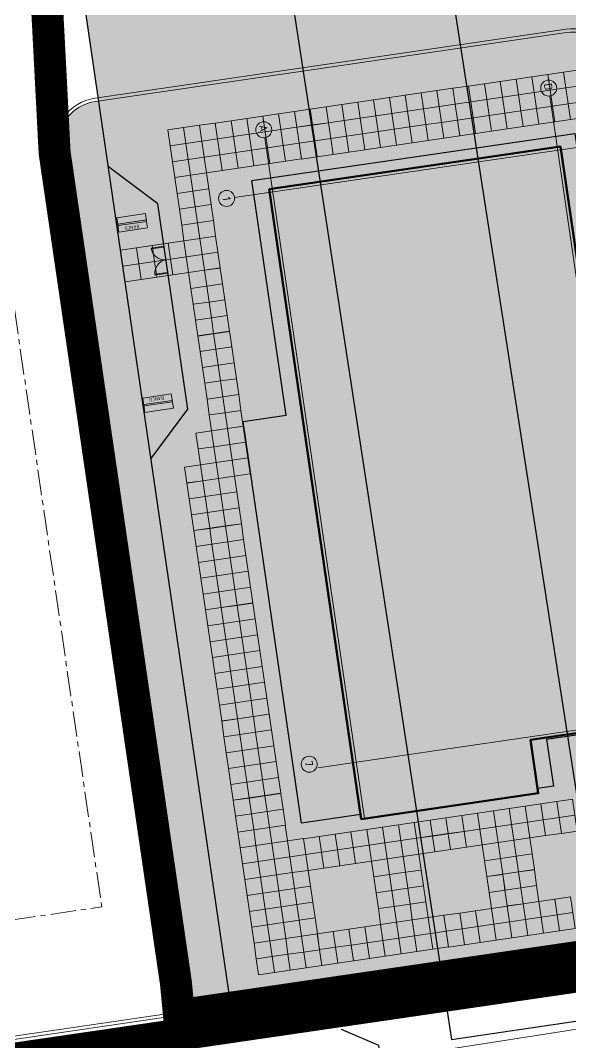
# Model space of a CAD drawing. Header units: metres. Extents: x 2 to 659295185, y -28 to 1124222152.
# Drawn here: x 658556.5 to 658590.8, y 1124397.9 to 1124461.7 of the extents above; entities that cross this region are included whole.
import ezdxf

# ---------------------------------------------------------------- set-up
doc = ezdxf.new("R2010")
doc.units = ezdxf.units.M
doc.header["$MEASUREMENT"] = 0
for name, pattern in [('ACAD_ISO10W100', [18.5, 12, -3, 0.5, -3]), ('CENTER', [50.8, 31.75, -6.35, 6.35, -6.35]), ('DASHED', [0.75, 0.5, -0.25])]:
    doc.linetypes.add(name, pattern=pattern)
for name, color, linetype, lineweight in [("a''brocal", 220, 'CONTINUOUS', 15), ('area verde', 76, 'CONTINUOUS', 13), ('Canal Drenaje Existente', 162, 'CONTINUOUS', 20), ('Cerca concreto', 12, 'CONTINUOUS', 15), ('eje vial', 1, 'CENTER', 15), ('ESCUELA', 7, 'CONTINUOUS', 15), ('estaciomamiento', 8, 'CONTINUOUS', 15), ('MANZANA URBA', 30, 'ACAD_ISO10W100', 80)]:
    doc.layers.add(name, color=color, linetype=linetype, lineweight=lineweight)
doc.layers.add('AREA ACERA', color=7, linetype='CONTINUOUS', lineweight=15, true_color=0xfbe193)
doc.layers.add('parcela simoncito', color=7, linetype='CONTINUOUS', lineweight=9, true_color=0xe9debe)
doc.layers.add('MANZANA', color=30, linetype='CONTINUOUS')
doc.layers.add('PUENTE', color=7, linetype='CONTINUOUS')
doc.styles.add('ROMANS', font='romans.shx', dxfattribs={"height": 7.5})
doc.styles.add('СПДС', font='isocpeur.ttf')
doc.linetypes.add('FENCELINE2', pattern='A,0.25,-0.1,[132,ltypeshp.shx,S=0.1,R=0,X=-0.1,Y=0],-0.1,1', length=1.45)

# ---------------------------------------------------------------- blocks, each defined once
blk = doc.blocks.new('simoncito')
at = {"layer": 'ESCUELA', "linetype": 'Continuous', "lineweight": 0}
blk.add_hatch(color=252, dxfattribs=at).paths.add_polyline_path([(-455.6, -2173.202), (-495.36, -2173.202), (-495.361, -2154.802), (-458.961, -2154.802), (-458.961, -2162.022), (-455.601, -2162.022)])
at = {"layer": 'ESCUELA', "color": 5, "linetype": 'Continuous', "lineweight": 30}
blk.add_lwpolyline([(-455.887, -2173.202), (-455.89, -2176.921), (-481.237, -2176.912), (-481.237, -2174.202), (-496.047, -2174.202), (-496.046, -2153.802), (-458.847, -2153.802), (-458.847, -2161.022), (-455.887, -2161.022), (-455.887, -2162.022)], dxfattribs=at)
at = {"layer": 'ESCUELA', "color": 1, "linetype": 'Continuous', "lineweight": 0}
for points in [[(-495.161, -2153.802), (-495.161, -2175.418)], [(-459.161, -2153.802), (-459.16, -2175.418)], [(-498.581, -2155.002), (-458.961, -2155.001)], [(-498.581, -2173.002), (-455.601, -2173.001)]]:
    blk.add_lwpolyline(points, dxfattribs=at)
at = {"layer": 'ESCUELA', "linetype": 'Continuous', "lineweight": 0}
blk.add_lwpolyline([(-455.6, -2173.202), (-495.36, -2173.202), (-495.361, -2154.802), (-458.961, -2154.802), (-458.961, -2162.022), (-455.601, -2162.022), (-455.6, -2173.202)], dxfattribs=at)
at = {"layer": 'ESCUELA', "linetype": 'Continuous', "lineweight": 50}
blk.add_lwpolyline([(-458.961, -2154.802), (-495.361, -2154.802), (-495.36, -2173.202), (-455.6, -2173.201), (-455.601, -2162.022), (-458.961, -2162.022), (-458.961, -2154.802)], dxfattribs=at)
at = {"layer": 'ESCUELA', "color": 1, "linetype": 'Continuous', "lineweight": 0}
for centre in [(-499.081, -2155.002), (-499.081, -2173.002), (-495.174, -2175.918), (-459.461, -2175.918)]:
    blk.add_circle(centre, 0.5, dxfattribs=at)
at = {"layer": 'ESCUELA', "color": 1, "lineweight": 50, "char_height": 0.5, "width": 0.38012, "attachment_point": 3, "rotation": 359.99786, "style": 'СПДС'}
for s, insert in [('D', (-498.952, -2154.763)), ('A', (-498.952, -2172.763)), ('1', (-495.03, -2175.673)), ('7', (-459.324, -2175.686))]:
    blk.add_mtext(s, dxfattribs=dict(at, insert=insert))
blk = doc.blocks.new('ESTACIONAMIENTO')
at = {"layer": "a''brocal", "linetype": 'Continuous', "ltscale": 0.4, "flags": 128}
for points in [[(1887.099, 111.518), (1887.099, 104.818, -0.414214), (1884.299, 102.018), (1884.299, 102.018)], [(1887.299, 111.318), (1887.299, 104.818, -0.414214), (1884.299, 101.818), (1884.299, 101.818)]]:
    blk.add_lwpolyline(points, format="xyb", dxfattribs=at)
for points in [[(1893.003, 111.516), (1887.099, 111.517)], [(1892.799, 111.316), (1892.799, 111.316), (1887.299, 111.317)], [(1884.098, 96.118), (1897.999, 96.116), (1897.999, 106.516)], [(1884.098, 96.318), (1897.799, 96.316), (1897.799, 106.316)], [(1897.799, 106.516), (1897.999, 106.516)]]:
    blk.add_lwpolyline(points, dxfattribs=at)
at = {"layer": "a''brocal", "linetype": 'Continuous', "ltscale": 0.4}
for radius, start in [(5, 179.9991), (4.8, 177.61169)]:
    blk.add_arc((1897.799, 111.316), radius, start, 269.9991, dxfattribs=at)
at = {"layer": 'estaciomamiento', "ltscale": 0.2, "flags": 128}
for points in [[(1897.799, 106.316), (1897.799, 106.316), (1892.799, 106.316)], [(1897.799, 103.816), (1897.799, 103.816), (1892.799, 103.816)], [(1897.799, 101.316), (1897.799, 101.316), (1892.799, 101.316)], [(1897.799, 98.816), (1897.799, 98.816), (1892.799, 98.816)]]:
    blk.add_lwpolyline(points, dxfattribs=at)

msp = doc.modelspace()

# ---------------------------------------------------------------- hatches: boundary and pattern name
at = {"layer": 'AREA ACERA'}
h = msp.add_hatch(color=256, dxfattribs=at)
h.dxf.hatch_style = 1
edge = h.paths.add_edge_path()
edge.add_line((658559.65, 1124455.9139), (658562.3168, 1124437.674))
edge.add_line((658562.3168, 1124437.674), (658561.1295, 1124437.5004))
edge.add_line((658561.1295, 1124437.5004), (658561.5635, 1124434.532))
edge.add_line((658561.5635, 1124434.532), (658562.7507, 1124434.7055))
edge.add_line((658562.7507, 1124434.7055), (658567.8576, 1124399.7773))
edge.add_line((658567.8576, 1124399.7773), (658569.6385, 1124400.0377))
edge.add_line((658569.6385, 1124400.0377), (658561.3585, 1124456.6712))
edge.add_line((658561.3585, 1124456.6712), (658561.1606, 1124456.6423))
edge.add_arc((658561.5656, 1124453.8717), 2.8, 98.318083, 133.167986)
edge = h.paths.add_edge_path()
edge.add_line((658557.9101, 1124467.8139), (658558.651, 1124462.7458))
edge.add_arc((658559.9019, 1124465.2508), 2.8, 243.465153, 278.318083)
edge.add_line((658560.307, 1124462.4803), (658560.5049, 1124462.5092))
edge.add_line((658560.5049, 1124462.5092), (658559.6181, 1124468.5712))
edge.add_line((658559.6181, 1124468.5712), (658559.4197, 1124468.5422))
edge.add_arc((658559.826, 1124465.7715), 2.8004, 98.343052, 133.169756)
edge = h.paths.add_edge_path()
edge.add_line((658536.3313, 1124607.3073), (658551.1174, 1124609.4691))
edge.add_line((658551.1174, 1124609.4691), (658551.203, 1124609.0798))
edge.add_arc((658547.7786, 1124608.3269), 3.5062, -10.871646, 12.400278, ccw=False)
edge.add_line((658551.2219, 1124607.6656), (658539.532, 1124605.9564))
edge.add_line((658539.532, 1124605.9564), (658546.1885, 1124560.4282))
edge.add_line((658546.1885, 1124560.4282), (658549.3183, 1124552.8171))
edge.add_line((658549.3183, 1124552.8171), (658584.7438, 1124557.9966))
edge.add_line((658584.7438, 1124557.9966), (658587.0585, 1124542.1649))
edge.add_line((658587.0585, 1124542.1649), (658552.4266, 1124537.102))
edge.add_line((658552.4266, 1124537.102), (658554.4268, 1124523.4197))
edge.add_line((658554.4268, 1124523.4197), (658554.0868, 1124506.4069))
edge.add_line((658554.0868, 1124506.4069), (658558.765, 1124474.4093))
edge.add_line((658558.765, 1124474.4093), (658558.5671, 1124474.3804))
edge.add_arc((658558.162, 1124477.1509), 2.8, 243.465263, 278.318083, ccw=False)
edge.add_line((658556.9112, 1124474.6459), (658553.7523, 1124496.2513))
edge.add_line((658553.7523, 1124496.2513), (658552.5651, 1124496.0777))
edge.add_line((658552.5651, 1124496.0777), (658552.3047, 1124497.8587))
edge.add_line((658552.3047, 1124497.8587), (658553.492, 1124498.0323))
edge.add_line((658553.492, 1124498.0323), (658551.2283, 1124513.515))
edge.add_line((658551.2283, 1124513.515), (658551.4225, 1124523.2314))
edge.add_line((658551.4225, 1124523.2314), (658547.6608, 1124548.9598))
edge.add_line((658547.6608, 1124548.9598), (658545.1553, 1124555.0526))
edge.add_line((658545.1553, 1124555.0526), (658540.7595, 1124585.1184))
edge.add_line((658540.7595, 1124585.1184), (658539.5721, 1124584.9448))
edge.add_line((658539.5721, 1124584.9448), (658539.1381, 1124587.9133))
edge.add_line((658539.1381, 1124587.9133), (658540.3255, 1124588.0869))
edge.add_line((658540.3255, 1124588.0869), (658537.7502, 1124605.6957))
edge.add_line((658537.7502, 1124605.6957), (658536.5636, 1124605.5221))
edge.add_line((658536.5636, 1124605.5221), (658536.3607, 1124606.9097))
edge.add_arc((658539.1312, 1124607.3148), 2.8, 180.153606, 188.318036, ccw=False)
h.paths.add_polyline_path([(658552.8156, 1124547.2647), (658553.3942, 1124543.3067), (658557.3521, 1124543.8854), (658556.7735, 1124547.8433)], flags=16)
h.paths.add_polyline_path([(658560.7314, 1124548.422), (658561.3101, 1124544.4641), (658565.268, 1124545.0428), (658564.6893, 1124549.0007)], flags=16)
h.paths.add_polyline_path([(658568.6472, 1124549.5794), (658569.2259, 1124545.6214), (658573.1838, 1124546.2001), (658572.6052, 1124550.158)], flags=16)
h.paths.add_polyline_path([(658576.5631, 1124550.7367), (658577.1417, 1124546.7788), (658581.0997, 1124547.3575), (658580.521, 1124551.3154)], flags=16)
at = {"layer": 'area verde'}
h = msp.add_hatch(color=256, dxfattribs=at)
h.dxf.hatch_style = 1
h.paths.add_polyline_path([(658552.3047, 1124497.8587), (658553.492, 1124498.0323), (658551.2283, 1124513.515), (658551.0824, 1124506.2184)])
edge = h.paths.add_edge_path()
edge.add_line((658552.5651, 1124496.0778), (658553.7523, 1124496.2513))
edge.add_line((658553.7523, 1124496.2513), (658556.9112, 1124474.6459))
edge.add_arc((658558.162, 1124477.1509), 2.8, 188.318083, 243.465263, ccw=False)
edge.add_line((658555.3915, 1124476.7459), (658552.5651, 1124496.0778))
h.paths.add_polyline_path([(658539.5721, 1124584.9448), (658540.7595, 1124585.1184), (658545.1553, 1124555.0527), (658543.2735, 1124559.6289)])
h.paths.add_polyline_path([(658536.5636, 1124605.5221), (658539.1381, 1124587.9133), (658540.3255, 1124588.0869), (658537.751, 1124605.6958)])
edge = h.paths.add_edge_path()
edge.add_line((658557.9101, 1124467.8139), (658558.6512, 1124462.7457))
edge.add_arc((658559.9019, 1124465.2508), 2.8, 188.318083, 243.468191, ccw=False)
edge.add_line((658557.1314, 1124464.8457), (658557.0552, 1124465.3667))
edge.add_arc((658559.8258, 1124465.7718), 2.8, 133.17095, 188.318083, ccw=False)
edge = h.paths.add_edge_path()
edge.add_line((658559.6499, 1124455.9138), (658562.3168, 1124437.674))
edge.add_line((658562.3168, 1124437.674), (658561.1295, 1124437.5004))
edge.add_line((658561.1295, 1124437.5004), (658558.7951, 1124453.4666))
edge.add_arc((658561.5656, 1124453.8717), 2.8, 133.171031, 188.318083, ccw=False)
h.paths.add_polyline_path([(658562.7507, 1124434.7055), (658567.8574, 1124399.7773), (658566.6702, 1124399.6037), (658561.5635, 1124434.532)])
at = {"layer": 'parcela simoncito'}
msp.add_hatch(color=256, dxfattribs=at).paths.add_polyline_path([(658560.0707, 1124465.4792), (658609.4592, 1124472.7001), (658600.293, 1124404.5195), (658569.6385, 1124400.0377)])

# ---------------------------------------------------------------- linework, layer by layer
at = {"layer": "a''brocal", "linetype": 'Continuous', "ltscale": 0.4, "elevation": 433.2399}
for points in [[(658590.5644, 1124461.1434), (658561.1316, 1124456.8401, 0.4142136), (658558.5972, 1124453.4377), (658566.4434, 1124399.7723)], [(658590.5933, 1124460.9455), (658561.1606, 1124456.6423, 0.4142136), (658558.7951, 1124453.4666), (658566.6702, 1124399.6037)], [(658165.1132, 1124309.4751), (657952.3272, 1124278.1125), (657943.2286, 1124276.7998), (657879.4291, 1124270.6985, -0.4145762), (657866.0217, 1124280.6757), (657865.3472, 1124285.2913, -0.4043769), (657875.1495, 1124298.4499), (657910.806, 1124304.4168), (657992.176, 1124317.5358), (658044.5517, 1124326.3458), (658059.928, 1124328.7778), (658121.1237, 1124337.9043), (658141.6908, 1124340.36), (658224.6294, 1124350.3651), (658260.944, 1124354.9044), (658566.6701, 1124399.6033)]]:
    msp.add_lwpolyline(points, format="xyb", dxfattribs=at)
msp.add_lwpolyline([(658260.9151, 1124355.1023), (658566.4433, 1124399.7723)], dxfattribs=at)
at = {"layer": 'Canal Drenaje Existente', "color": 5, "elevation": 433.2399, "flags": 128}
msp.add_lwpolyline([(658578.8158, 1124396.7675), (658599.6524, 1124400.0089)], dxfattribs=at)
at = {"layer": 'Cerca concreto', "color": 12, "linetype": 'DASHED', "ltscale": 5, "const_width": 2, "elevation": 433.2399, "flags": 128}
msp.add_lwpolyline([(657991.502, 1124316.2048), (658045.3025, 1124325.2474), (658060.676, 1124327.6789), (658121.8661, 1124336.8046), (658142.429, 1124339.2598), (658225.3684, 1124349.265), (658261.6868, 1124353.8047), (658601.6327, 1124403.5068), (658632.5758, 1124633.6705)], dxfattribs=at)
at = {"layer": 'eje vial', "ltscale": 0.05, "extrusion": (-0.013607, -0.001989, 0.999905)}
msp.add_line((658531.4631, 1124612.0668, 433.2399), (658561.5426, 1124406.3323, 433.2399), dxfattribs=at)
msp.add_line((658531.4631, 1124612.0668, 433.2399), (658561.5426, 1124406.3323, 433.2399), dxfattribs=at)
at = {"layer": 'eje vial', "ltscale": 0.05}
msp.add_line((658241.6771, 1124359.5661, 433.2399), (658561.5426, 1124406.3323, 433.2399), dxfattribs=at)
at = {"layer": 'ESCUELA', "color": 1, "linetype": 'FENCELINE2', "lineweight": 30, "ltscale": 1.8, "elevation": 433.2399}
for points in [[(658560.0707, 1124465.4792), (658609.4592, 1124472.7001), (658600.293, 1124404.5195), (658569.6385, 1124400.0377), (658560.0707, 1124465.4792)], [(658564.6242, 1124434.3345), (658566.9234, 1124437.4223), (658565.0455, 1124450.2499), (658561.9611, 1124452.5492)]]:
    msp.add_lwpolyline(points, dxfattribs=at)
at = {"layer": 'ESCUELA', "color": 248, "linetype": 'Continuous', "ltscale": 0.4, "elevation": 433.2399, "flags": 128}
for points in [[(658589.4213, 1124458.3245), (658588.4318, 1124458.18), (658588.5763, 1124457.1905), (658589.5658, 1124457.335)], [(658590.4101, 1124458.4734), (658589.4206, 1124458.3289), (658589.5651, 1124457.3394), (658590.5546, 1124457.4839)], [(658591.3996, 1124458.6179), (658590.4101, 1124458.4734), (658590.5546, 1124457.4839), (658591.5441, 1124457.6284)], [(658585.4632, 1124457.7466), (658584.4737, 1124457.6021), (658584.6182, 1124456.6126), (658585.6077, 1124456.7571)], [(658586.4528, 1124457.8911), (658585.4632, 1124457.7466), (658585.6077, 1124456.7571), (658586.5972, 1124456.9016)], [(658587.4423, 1124458.0355), (658586.4528, 1124457.8911), (658586.5972, 1124456.9016), (658587.5867, 1124457.046)], [(658588.4318, 1124458.18), (658587.4423, 1124458.0355), (658587.5867, 1124457.046), (658588.5763, 1124457.1905)], [(658581.5052, 1124457.1686), (658580.5157, 1124457.0241), (658580.6602, 1124456.0346), (658581.6497, 1124456.1791)], [(658582.4947, 1124457.3131), (658581.5052, 1124457.1686), (658581.6497, 1124456.1791), (658582.6392, 1124456.3236)], [(658583.4842, 1124457.4576), (658582.4947, 1124457.3131), (658582.6392, 1124456.3236), (658583.6287, 1124456.4681)], [(658584.4737, 1124457.6021), (658583.4842, 1124457.4576), (658583.6287, 1124456.4681), (658584.6182, 1124456.6126)], [(658587.587, 1124457.0442), (658586.5975, 1124456.8997), (658586.742, 1124455.9102), (658587.7315, 1124456.0547)], [(658588.5765, 1124457.1887), (658587.587, 1124457.0442), (658587.7315, 1124456.0547), (658588.721, 1124456.1992)], [(658589.566, 1124457.3332), (658588.5765, 1124457.1887), (658588.721, 1124456.1992), (658589.7105, 1124456.3437)], [(658590.5549, 1124457.4821), (658589.5654, 1124457.3376), (658589.7099, 1124456.3481), (658590.6994, 1124456.4926)], [(658591.5444, 1124457.6265), (658590.5549, 1124457.4821), (658590.6994, 1124456.4926), (658591.6889, 1124456.637)], [(658576.5577, 1124456.4462), (658575.5682, 1124456.3017), (658575.7127, 1124455.3122), (658576.7022, 1124455.4567)], [(658577.5472, 1124456.5907), (658576.5577, 1124456.4462), (658576.7022, 1124455.4567), (658577.6917, 1124455.6012)], [(658578.5367, 1124456.7352), (658577.5472, 1124456.5907), (658577.6917, 1124455.6012), (658578.6812, 1124455.7457)], [(658579.5262, 1124456.8797), (658578.5367, 1124456.7352), (658578.6812, 1124455.7457), (658579.6707, 1124455.8902)], [(658580.5157, 1124457.0241), (658579.5262, 1124456.8797), (658579.6707, 1124455.8902), (658580.6602, 1124456.0346)], [(658583.629, 1124456.4663), (658582.6395, 1124456.3218), (658582.784, 1124455.3323), (658583.7735, 1124455.4768)], [(658584.6185, 1124456.6108), (658583.629, 1124456.4663), (658583.7735, 1124455.4768), (658584.763, 1124455.6212)], [(658585.608, 1124456.7552), (658584.6185, 1124456.6108), (658584.763, 1124455.6212), (658585.7525, 1124455.7657)], [(658586.5975, 1124456.8997), (658585.608, 1124456.7552), (658585.7525, 1124455.7657), (658586.742, 1124455.9102)], [(658590.6986, 1124456.4924), (658589.7091, 1124456.348), (658589.8536, 1124455.3585), (658590.8431, 1124455.5029)], [(658591.6882, 1124456.6369), (658590.6986, 1124456.4924), (658590.8431, 1124455.5029), (658591.8326, 1124455.6474)], [(658572.5995, 1124455.8694), (658571.61, 1124455.7249), (658571.7545, 1124454.7354), (658572.744, 1124454.8799)], [(658573.589, 1124456.0138), (658572.5995, 1124455.8694), (658572.744, 1124454.8799), (658573.7335, 1124455.0243)], [(658574.5787, 1124456.1572), (658573.5892, 1124456.0127), (658573.7336, 1124455.0232), (658574.7232, 1124455.1677)], [(658575.5682, 1124456.3017), (658574.5787, 1124456.1572), (658574.7232, 1124455.1677), (658575.7127, 1124455.3122)], [(658579.671, 1124455.8883), (658578.6814, 1124455.7438), (658578.8259, 1124454.7543), (658579.8154, 1124454.8988)], [(658580.6605, 1124456.0328), (658579.671, 1124455.8883), (658579.8154, 1124454.8988), (658580.8049, 1124455.0433)], [(658581.65, 1124456.1773), (658580.6605, 1124456.0328), (658580.8049, 1124455.0433), (658581.7945, 1124455.1878)], [(658582.6395, 1124456.3218), (658581.65, 1124456.1773), (658581.7945, 1124455.1878), (658582.784, 1124455.3323)], [(658585.7518, 1124455.7656), (658584.7622, 1124455.6211), (658584.9067, 1124454.6316), (658585.8962, 1124454.7761)], [(658586.7413, 1124455.9101), (658585.7518, 1124455.7656), (658585.8962, 1124454.7761), (658586.8857, 1124454.9206)], [(658587.7308, 1124456.0546), (658586.7413, 1124455.9101), (658586.8857, 1124454.9206), (658587.8752, 1124455.0651)], [(658588.7203, 1124456.1991), (658587.7308, 1124456.0546), (658587.8752, 1124455.0651), (658588.8648, 1124455.2096)], [(658589.7098, 1124456.3436), (658588.7203, 1124456.1991), (658588.8648, 1124455.2096), (658589.8543, 1124455.3541)], [(658567.6521, 1124455.1458), (658566.6626, 1124455.0014), (658566.8071, 1124454.0118), (658567.7966, 1124454.1563)], [(658568.6416, 1124455.2903), (658567.6521, 1124455.1458), (658567.7966, 1124454.1563), (658568.7861, 1124454.3008)], [(658569.6311, 1124455.4348), (658568.6416, 1124455.2903), (658568.7861, 1124454.3008), (658569.7756, 1124454.4453)], [(658570.6206, 1124455.5793), (658569.6311, 1124455.4348), (658569.7756, 1124454.4453), (658570.7651, 1124454.5898)], [(658571.6101, 1124455.7238), (658570.6206, 1124455.5793), (658570.7651, 1124454.5898), (658571.7546, 1124454.7343)], [(658574.7234, 1124455.1659), (658573.7339, 1124455.0214), (658573.8784, 1124454.0319), (658574.8679, 1124454.1764)], [(658575.7129, 1124455.3104), (658574.7234, 1124455.1659), (658574.8679, 1124454.1764), (658575.8574, 1124454.3209)], [(658576.7024, 1124455.4549), (658575.7129, 1124455.3104), (658575.8574, 1124454.3209), (658576.8469, 1124454.4654)], [(658577.6919, 1124455.5994), (658576.7024, 1124455.4549), (658576.8469, 1124454.4654), (658577.8364, 1124454.6098)], [(658578.6814, 1124455.7438), (658577.6919, 1124455.5994), (658577.8364, 1124454.6098), (658578.8259, 1124454.7543)], [(658581.7937, 1124455.1877), (658580.8042, 1124455.0432), (658580.9487, 1124454.0537), (658581.9382, 1124454.1982)], [(658582.7832, 1124455.3322), (658581.7937, 1124455.1877), (658581.9382, 1124454.1982), (658582.9277, 1124454.3427)], [(658583.7727, 1124455.4767), (658582.7832, 1124455.3322), (658582.9277, 1124454.3427), (658583.9172, 1124454.4871)], [(658584.7622, 1124455.6211), (658583.7727, 1124455.4767), (658583.9172, 1124454.4871), (658584.9067, 1124454.6316)], [(658566.6626, 1124455.0014), (658565.6731, 1124454.8569), (658565.8176, 1124453.8674), (658566.8071, 1124454.0118)], [(658570.7654, 1124454.588), (658569.7759, 1124454.4435), (658569.9204, 1124453.454), (658570.9099, 1124453.5984)], [(658571.7549, 1124454.7324), (658570.7654, 1124454.588), (658570.9099, 1124453.5984), (658571.8994, 1124453.7429)], [(658572.7442, 1124454.878), (658571.7547, 1124454.7335), (658571.8992, 1124453.744), (658572.8887, 1124453.8885)], [(658573.7338, 1124455.0225), (658572.7442, 1124454.878), (658572.8887, 1124453.8885), (658573.8782, 1124454.033)], [(658577.8357, 1124454.6097), (658576.8462, 1124454.4653), (658576.9907, 1124453.4757), (658577.9802, 1124453.6202)], [(658578.8252, 1124454.7542), (658577.8357, 1124454.6097), (658577.9802, 1124453.6202), (658578.9697, 1124453.7647)], [(658579.8147, 1124454.8987), (658578.8252, 1124454.7542), (658578.9697, 1124453.7647), (658579.9592, 1124453.9092)], [(658580.8042, 1124455.0432), (658579.8147, 1124454.8987), (658579.9592, 1124453.9092), (658580.9487, 1124454.0537)], [(658566.8074, 1124454.01), (658565.8179, 1124453.8655), (658565.9623, 1124452.876), (658566.9519, 1124453.0205)], [(658567.7969, 1124454.1545), (658566.8074, 1124454.01), (658566.9519, 1124453.0205), (658567.9414, 1124453.165)], [(658568.7864, 1124454.299), (658567.7969, 1124454.1545), (658567.9414, 1124453.165), (658568.9309, 1124453.3095)], [(658569.7759, 1124454.4435), (658568.7864, 1124454.299), (658568.9309, 1124453.3095), (658569.9204, 1124453.454)], [(658572.888, 1124453.8884), (658571.8985, 1124453.7439), (658572.043, 1124452.7544), (658573.0325, 1124452.8989)], [(658573.8775, 1124454.0329), (658572.888, 1124453.8884), (658573.0325, 1124452.8989), (658574.022, 1124453.0434)], [(658574.8672, 1124454.1763), (658573.8777, 1124454.0318), (658574.0222, 1124453.0423), (658575.0117, 1124453.1868)], [(658575.8567, 1124454.3208), (658574.8672, 1124454.1763), (658575.0117, 1124453.1868), (658576.0012, 1124453.3313)], [(658576.8462, 1124454.4653), (658575.8567, 1124454.3208), (658576.0012, 1124453.3313), (658576.9907, 1124453.4757)], [(658568.9301, 1124453.3094), (658567.9406, 1124453.1649), (658568.0851, 1124452.1754), (658569.0746, 1124452.3199)], [(658569.9196, 1124453.4539), (658568.9301, 1124453.3094), (658569.0746, 1124452.3199), (658570.0641, 1124452.4643)], [(658570.9091, 1124453.5983), (658569.9196, 1124453.4539), (658570.0641, 1124452.4643), (658571.0536, 1124452.6088)], [(658571.8987, 1124453.7428), (658570.9091, 1124453.5983), (658571.0536, 1124452.6088), (658572.0431, 1124452.7533)], [(658566.9511, 1124453.0204), (658565.9616, 1124452.8759), (658566.1061, 1124451.8864), (658567.0956, 1124452.0309)], [(658567.9406, 1124453.1649), (658566.9511, 1124453.0204), (658567.0956, 1124452.0309), (658568.0851, 1124452.1754)], [(658567.0956, 1124452.0309), (658566.1061, 1124451.8864), (658566.2506, 1124450.8969), (658567.2401, 1124451.0414)], [(658568.0851, 1124452.1754), (658567.0956, 1124452.0309), (658567.2401, 1124451.0414), (658568.2296, 1124451.1859)], [(658567.2394, 1124451.0413), (658566.2499, 1124450.8968), (658566.3943, 1124449.9073), (658567.3838, 1124450.0518)], [(658568.2289, 1124451.1858), (658567.2394, 1124451.0413), (658567.3838, 1124450.0518), (658568.3733, 1124450.1963)], [(658567.3841, 1124450.0499), (658566.3946, 1124449.9055), (658566.5391, 1124448.9159), (658567.5286, 1124449.0604)], [(658568.3736, 1124450.1944), (658567.3841, 1124450.0499), (658567.5286, 1124449.0604), (658568.5181, 1124449.2049)], [(658567.5279, 1124449.0603), (658566.5384, 1124448.9158), (658566.6828, 1124447.9263), (658567.6723, 1124448.0708)], [(658568.5181, 1124449.2049), (658567.5286, 1124449.0604), (658567.6731, 1124448.0709), (658568.6626, 1124448.2154)], [(658568.6626, 1124448.2154), (658567.6731, 1124448.0709), (658567.8176, 1124447.0814), (658568.8071, 1124447.2259)], [(658563.855, 1124446.5011), (658562.8656, 1124446.3563), (658562.7207, 1124447.3457), (658563.7102, 1124447.4906)], [(658564.8445, 1124446.646), (658563.855, 1124446.5011), (658563.7102, 1124447.4906), (658564.6996, 1124447.6354)], [(658565.8339, 1124446.7908), (658564.8445, 1124446.646), (658564.6996, 1124447.6354), (658565.6891, 1124447.7803)], [(658566.8233, 1124446.9362), (658565.8338, 1124446.7914), (658565.689, 1124447.7808), (658566.6784, 1124447.9257)], [(658567.6723, 1124448.0708), (658566.6828, 1124447.9263), (658566.8273, 1124446.9368), (658567.8168, 1124447.0813)], [(658566.9689, 1124445.9469), (658565.9794, 1124445.802), (658565.8346, 1124446.7915), (658566.824, 1124446.9363)], [(658567.8161, 1124447.0812), (658566.8266, 1124446.9367), (658566.9711, 1124445.9472), (658567.9606, 1124446.0917)], [(658568.8063, 1124447.2258), (658567.8168, 1124447.0813), (658567.9613, 1124446.0918), (658568.9508, 1124446.2363)], [(658564.0006, 1124445.5118), (658563.0111, 1124445.3669), (658562.8663, 1124446.3564), (658563.8558, 1124446.5012)], [(658564.9901, 1124445.6566), (658564.0006, 1124445.5118), (658563.8558, 1124446.5012), (658564.8452, 1124446.6461)], [(658565.9795, 1124445.8015), (658564.9901, 1124445.6566), (658564.8452, 1124446.6461), (658565.8347, 1124446.7909)], [(658568.9511, 1124446.2345), (658567.9616, 1124446.09), (658568.1061, 1124445.1005), (658569.0956, 1124445.245)], [(658567.9609, 1124446.0899), (658566.9713, 1124445.9454), (658567.1158, 1124444.9559), (658568.1053, 1124445.1004)], [(658568.1046, 1124445.1003), (658567.1151, 1124444.9558), (658567.2596, 1124443.9663), (658568.2491, 1124444.1107)], [(658569.0948, 1124445.2448), (658568.1053, 1124445.1004), (658568.2498, 1124444.1109), (658569.2393, 1124444.2553)], [(658568.2491, 1124444.1107), (658567.2596, 1124443.9663), (658567.4041, 1124442.9768), (658568.3936, 1124443.1212)], [(658569.2393, 1124444.2553), (658568.2498, 1124444.1109), (658568.3943, 1124443.1213), (658569.3838, 1124443.2658)], [(658568.3928, 1124443.1211), (658567.4033, 1124442.9766), (658567.5478, 1124441.9871), (658568.5373, 1124442.1316)], [(658569.3831, 1124443.2657), (658568.3936, 1124443.1212), (658568.5381, 1124442.1317), (658569.5276, 1124442.2762)], [(658568.5337, 1124442.1461), (658567.5442, 1124442.0016), (658567.6887, 1124441.0121), (658568.6782, 1124441.1566)], [(658569.5232, 1124442.2905), (658568.5337, 1124442.1461), (658568.6782, 1124441.1566), (658569.6677, 1124441.301)], [(658568.6769, 1124441.1564), (658567.6874, 1124441.0119), (658567.8319, 1124440.0224), (658568.8214, 1124440.1669)], [(658569.6664, 1124441.3009), (658568.6769, 1124441.1564), (658568.8214, 1124440.1669), (658569.8109, 1124440.3113)], [(658568.8227, 1124440.167), (658567.8332, 1124440.0226), (658567.9777, 1124439.0331), (658568.9672, 1124439.1775)], [(658569.8122, 1124440.3115), (658568.8227, 1124440.167), (658568.9672, 1124439.1775), (658569.9567, 1124439.322)], [(658568.9672, 1124439.1775), (658567.9777, 1124439.0331), (658568.1222, 1124438.0436), (658569.1117, 1124438.188)], [(658569.9567, 1124439.322), (658568.9672, 1124439.1775), (658569.1117, 1124438.188), (658570.1012, 1124438.3325)], [(658569.1117, 1124438.188), (658568.1222, 1124438.0436), (658568.2666, 1124437.054), (658569.2562, 1124437.1985)], [(658570.1012, 1124438.3325), (658569.1117, 1124438.188), (658569.2562, 1124437.1985), (658570.2457, 1124437.343)], [(658570.2457, 1124437.343), (658569.2562, 1124437.1985), (658569.4006, 1124436.209), (658570.3901, 1124436.3535)], [(658569.2562, 1124437.1985), (658568.2666, 1124437.054), (658568.4111, 1124436.0645), (658569.4006, 1124436.209)], [(658568.4112, 1124436.0644), (658567.4217, 1124435.9199), (658567.5661, 1124434.9304), (658568.5556, 1124435.0748)], [(658569.4006, 1124436.209), (658568.4111, 1124436.0645), (658568.5556, 1124435.075), (658569.5451, 1124435.2195)], [(658570.3901, 1124436.3535), (658569.4006, 1124436.209), (658569.5451, 1124435.2195), (658570.5346, 1124435.364)], [(658570.5346, 1124435.364), (658569.5451, 1124435.2195), (658569.6896, 1124434.23), (658570.6791, 1124434.3745)], [(658568.5556, 1124435.0748), (658567.5661, 1124434.9304), (658567.7106, 1124433.9409), (658568.7001, 1124434.0853)], [(658569.5451, 1124435.2195), (658568.5556, 1124435.075), (658568.7001, 1124434.0855), (658569.6896, 1124434.23)], [(658568.7001, 1124434.0855), (658567.7106, 1124433.941), (658567.8551, 1124432.9515), (658568.8446, 1124433.096)], [(658569.6896, 1124434.23), (658568.7001, 1124434.0855), (658568.8446, 1124433.096), (658569.8341, 1124433.2405)], [(658570.6791, 1124434.3745), (658569.6896, 1124434.23), (658569.8341, 1124433.2405), (658570.8236, 1124433.385)], [(658567.7106, 1124433.941), (658566.7211, 1124433.7966), (658566.8656, 1124432.807), (658567.8551, 1124432.9515)], [(658567.8554, 1124432.9497), (658566.8658, 1124432.8052), (658567.0103, 1124431.8157), (658567.9998, 1124431.9602)], [(658568.8449, 1124433.0942), (658567.8554, 1124432.9497), (658567.9998, 1124431.9602), (658568.9893, 1124432.1047)], [(658569.8344, 1124433.2387), (658568.8449, 1124433.0942), (658568.9893, 1124432.1047), (658569.9788, 1124432.2492)], [(658569.9781, 1124432.2491), (658568.9886, 1124432.1046), (658569.1331, 1124431.1151), (658570.1226, 1124431.2595)], [(658567.9991, 1124431.9601), (658567.0096, 1124431.8156), (658567.1541, 1124430.8261), (658568.1436, 1124430.9706)], [(658568.9886, 1124432.1046), (658567.9991, 1124431.9601), (658568.1436, 1124430.9706), (658569.1331, 1124431.1151)], [(658568.1442, 1124430.9662), (658567.1547, 1124430.8217), (658567.2992, 1124429.8322), (658568.2887, 1124429.9767)], [(658569.1337, 1124431.1107), (658568.1442, 1124430.9662), (658568.2887, 1124429.9767), (658569.2782, 1124430.1212)], [(658570.1232, 1124431.2552), (658569.1337, 1124431.1107), (658569.2782, 1124430.1212), (658570.2677, 1124430.2656)], [(658570.268, 1124430.2638), (658569.2785, 1124430.1193), (658569.423, 1124429.1298), (658570.4125, 1124429.2743)], [(658568.289, 1124429.9748), (658567.2995, 1124429.8304), (658567.444, 1124428.8409), (658568.4335, 1124428.9853)], [(658569.2785, 1124430.1193), (658568.289, 1124429.9748), (658568.4335, 1124428.9853), (658569.423, 1124429.1298)], [(658568.4327, 1124428.9852), (658567.4432, 1124428.8407), (658567.5877, 1124427.8512), (658568.5772, 1124427.9957)], [(658569.4222, 1124429.1297), (658568.4327, 1124428.9852), (658568.5772, 1124427.9957), (658569.5667, 1124428.1402)], [(658570.4118, 1124429.2742), (658569.4222, 1124429.1297), (658569.5667, 1124428.1402), (658570.5562, 1124428.2847)], [(658568.5787, 1124427.9959), (658567.5892, 1124427.8515), (658567.7337, 1124426.8619), (658568.7232, 1124427.0064)], [(658569.5682, 1124428.1404), (658568.5787, 1124427.9959), (658568.7232, 1124427.0064), (658569.7127, 1124427.1509)], [(658570.5577, 1124428.2849), (658569.5682, 1124428.1404), (658569.7127, 1124427.1509), (658570.7022, 1124427.2954)], [(658569.7129, 1124427.1491), (658568.7234, 1124427.0046), (658568.8679, 1124426.0151), (658569.8574, 1124426.1596)], [(658570.7025, 1124427.2936), (658569.7129, 1124427.1491), (658569.8574, 1124426.1596), (658570.8469, 1124426.3041)], [(658568.7234, 1124427.0046), (658567.7339, 1124426.8601), (658567.8784, 1124425.8706), (658568.8679, 1124426.0151)], [(658568.8672, 1124426.015), (658567.8777, 1124425.8705), (658568.0222, 1124424.881), (658569.0117, 1124425.0255)], [(658569.8567, 1124426.1595), (658568.8672, 1124426.015), (658569.0117, 1124425.0255), (658570.0012, 1124425.17)], [(658570.8462, 1124426.304), (658569.8567, 1124426.1595), (658570.0012, 1124425.17), (658570.9907, 1124425.3145)], [(658570.0018, 1124425.1656), (658569.0123, 1124425.0211), (658569.1568, 1124424.0316), (658570.1463, 1124424.1761)], [(658570.9913, 1124425.3101), (658570.0018, 1124425.1656), (658570.1463, 1124424.1761), (658571.1358, 1124424.3206)], [(658569.0123, 1124425.0211), (658568.0228, 1124424.8766), (658568.1673, 1124423.8871), (658569.1568, 1124424.0316)], [(658569.1571, 1124424.0297), (658568.1676, 1124423.8853), (658568.3121, 1124422.8958), (658569.3016, 1124423.0402)], [(658570.1466, 1124424.1742), (658569.1571, 1124424.0297), (658569.3016, 1124423.0402), (658570.2911, 1124423.1847)], [(658571.1361, 1124424.3187), (658570.1466, 1124424.1742), (658570.2911, 1124423.1847), (658571.2806, 1124423.3292)], [(658571.2798, 1124423.3291), (658570.2903, 1124423.1846), (658570.4348, 1124422.1951), (658571.4243, 1124422.3396)], [(658569.3008, 1124423.0401), (658568.3113, 1124422.8956), (658568.4558, 1124421.9061), (658569.4453, 1124422.0506)], [(658570.2903, 1124423.1846), (658569.3008, 1124423.0401), (658569.4453, 1124422.0506), (658570.4348, 1124422.1951)], [(658569.4497, 1124422.0513), (658568.4602, 1124421.9068), (658568.6047, 1124420.9173), (658569.5942, 1124421.0618)], [(658570.4392, 1124422.1958), (658569.4497, 1124422.0513), (658569.5942, 1124421.0618), (658570.5837, 1124421.2062)], [(658571.4287, 1124422.3402), (658570.4392, 1124422.1958), (658570.5837, 1124421.2062), (658571.5732, 1124421.3507)], [(658571.5735, 1124421.3489), (658570.584, 1124421.2044), (658570.7284, 1124420.2149), (658571.718, 1124420.3594)], [(658569.5945, 1124421.0599), (658568.605, 1124420.9154), (658568.7494, 1124419.9259), (658569.7389, 1124420.0704)], [(658570.584, 1124421.2044), (658569.5945, 1124421.0599), (658569.7389, 1124420.0704), (658570.7284, 1124420.2149)], [(658569.7382, 1124420.0703), (658568.7487, 1124419.9258), (658568.8932, 1124418.9363), (658569.8827, 1124419.0808)], [(658570.7277, 1124420.2148), (658569.7382, 1124420.0703), (658569.8827, 1124419.0808), (658570.8722, 1124419.2253)], [(658571.7172, 1124420.3593), (658570.7277, 1124420.2148), (658570.8722, 1124419.2253), (658571.8617, 1124419.3698)], [(658569.8833, 1124419.0764), (658568.8938, 1124418.9319), (658569.0383, 1124417.9424), (658570.0278, 1124418.0869)], [(658570.8728, 1124419.2209), (658569.8833, 1124419.0764), (658570.0278, 1124418.0869), (658571.0173, 1124418.2314)], [(658571.8624, 1124419.3654), (658570.8728, 1124419.2209), (658571.0173, 1124418.2314), (658572.0068, 1124418.3759)], [(658571.0176, 1124418.2296), (658570.0281, 1124418.0851), (658570.1726, 1124417.0956), (658571.1621, 1124417.2401)], [(658572.0071, 1124418.374), (658571.0176, 1124418.2296), (658571.1621, 1124417.2401), (658572.1516, 1124417.3845)], [(658570.0281, 1124418.0851), (658569.0386, 1124417.9406), (658569.1831, 1124416.9511), (658570.1726, 1124417.0956)], [(658570.1718, 1124417.0955), (658569.1823, 1124416.951), (658569.3268, 1124415.9615), (658570.3163, 1124416.106)], [(658571.1614, 1124417.2399), (658570.1718, 1124417.0955), (658570.3163, 1124416.106), (658571.3058, 1124416.2504)], [(658572.1509, 1124417.3844), (658571.1614, 1124417.2399), (658571.3058, 1124416.2504), (658572.2953, 1124416.3949)], [(658571.3058, 1124416.2504), (658570.3163, 1124416.106), (658570.4608, 1124415.1165), (658571.4503, 1124415.2609)], [(658572.2953, 1124416.3949), (658571.3058, 1124416.2504), (658571.4503, 1124415.2609), (658572.4398, 1124415.4054)], [(658570.3163, 1124416.106), (658569.3268, 1124415.9615), (658569.4713, 1124414.972), (658570.4608, 1124415.1165)], [(658570.4611, 1124415.1146), (658569.4716, 1124414.9701), (658569.6161, 1124413.9806), (658570.6056, 1124414.1251)], [(658571.4506, 1124415.2591), (658570.4611, 1124415.1146), (658570.6056, 1124414.1251), (658571.5951, 1124414.2696)], [(658572.4401, 1124415.4036), (658571.4506, 1124415.2591), (658571.5951, 1124414.2696), (658572.5846, 1124414.4141)], [(658571.5943, 1124414.2695), (658570.6048, 1124414.125), (658570.7493, 1124413.1355), (658571.7388, 1124413.28)], [(658572.5838, 1124414.414), (658571.5943, 1124414.2695), (658571.7388, 1124413.28), (658572.7283, 1124413.4245)], [(658570.6048, 1124414.125), (658569.6153, 1124413.9805), (658569.7598, 1124412.991), (658570.7493, 1124413.1355)], [(658570.75, 1124413.1311), (658569.7605, 1124412.9866), (658569.9049, 1124411.9971), (658570.8944, 1124412.1416)], [(658571.7395, 1124413.2756), (658570.75, 1124413.1311), (658570.8944, 1124412.1416), (658571.884, 1124412.2861)], [(658572.729, 1124413.4201), (658571.7395, 1124413.2756), (658571.884, 1124412.2861), (658572.8735, 1124412.4306)], [(658590.9731, 1124413.0504), (658589.9836, 1124412.9059), (658590.1281, 1124411.9164), (658591.1176, 1124412.0608)], [(658572.8737, 1124412.4287), (658571.8842, 1124412.2843), (658572.0287, 1124411.2947), (658573.0182, 1124411.4392)], [(658587.0151, 1124412.4724), (658586.0256, 1124412.3279), (658586.17, 1124411.3384), (658587.1595, 1124411.4829)], [(658588.0046, 1124412.6169), (658587.0151, 1124412.4724), (658587.1595, 1124411.4829), (658588.1491, 1124411.6274)], [(658588.9941, 1124412.7614), (658588.0046, 1124412.6169), (658588.1491, 1124411.6274), (658589.1386, 1124411.7719)], [(658589.9836, 1124412.9059), (658588.9941, 1124412.7614), (658589.1386, 1124411.7719), (658590.1281, 1124411.9164)], [(658570.8947, 1124412.1398), (658569.9052, 1124411.9953), (658570.0497, 1124411.0058), (658571.0392, 1124411.1503)], [(658571.8842, 1124412.2843), (658570.8947, 1124412.1398), (658571.0392, 1124411.1503), (658572.0287, 1124411.2947)], [(658582.0675, 1124411.75), (658581.078, 1124411.6055), (658581.2225, 1124410.616), (658582.212, 1124410.7605)], [(658583.057, 1124411.8945), (658582.0675, 1124411.75), (658582.212, 1124410.7605), (658583.2015, 1124410.905)], [(658584.0465, 1124412.039), (658583.057, 1124411.8945), (658583.2015, 1124410.905), (658584.191, 1124411.0494)], [(658585.0364, 1124412.1809), (658584.0469, 1124412.0364), (658584.1914, 1124411.0469), (658585.1809, 1124411.1914)], [(658586.0259, 1124412.3254), (658585.0364, 1124412.1809), (658585.1809, 1124411.1914), (658586.1704, 1124411.3359)], [(658589.1388, 1124411.77), (658588.1493, 1124411.6256), (658588.2938, 1124410.6361), (658589.2833, 1124410.7805)], [(658590.1283, 1124411.9145), (658589.1388, 1124411.77), (658589.2833, 1124410.7805), (658590.2728, 1124410.925)], [(658591.1178, 1124412.059), (658590.1283, 1124411.9145), (658590.2728, 1124410.925), (658591.2623, 1124411.0695)], [(658571.0385, 1124411.1502), (658570.049, 1124411.0057), (658570.1934, 1124410.0162), (658571.183, 1124410.1606)], [(658572.028, 1124411.2946), (658571.0385, 1124411.1502), (658571.183, 1124410.1606), (658572.1725, 1124410.3051)], [(658573.0175, 1124411.4391), (658572.028, 1124411.2946), (658572.1725, 1124410.3051), (658573.162, 1124410.4496)], [(658578.1095, 1124411.172), (658577.12, 1124411.0276), (658577.2645, 1124410.0381), (658578.254, 1124410.1825)], [(658579.099, 1124411.3165), (658578.1095, 1124411.172), (658578.254, 1124410.1825), (658579.2435, 1124410.327)], [(658580.0885, 1124411.461), (658579.099, 1124411.3165), (658579.2435, 1124410.327), (658580.233, 1124410.4715)], [(658581.078, 1124411.6055), (658580.0885, 1124411.461), (658580.233, 1124410.4715), (658581.2225, 1124410.616)], [(658585.1812, 1124411.1895), (658584.1917, 1124411.0451), (658584.3362, 1124410.0555), (658585.3257, 1124410.2)], [(658586.1707, 1124411.334), (658585.1812, 1124411.1895), (658585.3257, 1124410.2), (658586.3152, 1124410.3445)], [(658587.1598, 1124411.4811), (658586.1703, 1124411.3366), (658586.3148, 1124410.3471), (658587.3043, 1124410.4916)], [(658588.1493, 1124411.6256), (658587.1598, 1124411.4811), (658587.3043, 1124410.4916), (658588.2938, 1124410.6361)], [(658573.162, 1124410.4496), (658572.1725, 1124410.3051), (658572.3169, 1124409.3156), (658573.3065, 1124409.4601)], [(658574.1515, 1124410.5941), (658573.162, 1124410.4496), (658573.3065, 1124409.4601), (658574.296, 1124409.6046)], [(658575.1416, 1124410.7342), (658574.1521, 1124410.5897), (658574.2966, 1124409.6002), (658575.2861, 1124409.7447)], [(658576.1311, 1124410.8787), (658575.1416, 1124410.7342), (658575.2861, 1124409.7447), (658576.2756, 1124409.8892)], [(658577.12, 1124411.0276), (658576.1305, 1124410.8831), (658576.275, 1124409.8936), (658577.2645, 1124410.0381)], [(658580.2333, 1124410.4697), (658579.2438, 1124410.3252), (658579.3882, 1124409.3357), (658580.3778, 1124409.4802)], [(658581.2228, 1124410.6142), (658580.2333, 1124410.4697), (658580.3778, 1124409.4802), (658581.3673, 1124409.6247)], [(658582.2123, 1124410.7586), (658581.2228, 1124410.6142), (658581.3673, 1124409.6247), (658582.3568, 1124409.7691)], [(658583.2018, 1124410.9031), (658582.2123, 1124410.7586), (658582.3568, 1124409.7691), (658583.3463, 1124409.9136)], [(658584.1913, 1124411.0476), (658583.2018, 1124410.9031), (658583.3463, 1124409.9136), (658584.3358, 1124410.0581)], [(658587.3036, 1124410.4915), (658586.3141, 1124410.347), (658586.4585, 1124409.3575), (658587.4481, 1124409.502)], [(658588.2931, 1124410.6359), (658587.3036, 1124410.4915), (658587.4481, 1124409.502), (658588.4376, 1124409.6464)], [(658571.183, 1124410.1606), (658570.1934, 1124410.0162), (658570.3379, 1124409.0267), (658571.3274, 1124409.1711)], [(658572.1725, 1124410.3051), (658571.183, 1124410.1606), (658571.3274, 1124409.1711), (658572.3169, 1124409.3156)], [(658576.2759, 1124409.8873), (658575.2864, 1124409.7429), (658575.4309, 1124408.7533), (658576.4204, 1124408.8978)], [(658577.2647, 1124410.0362), (658576.2752, 1124409.8917), (658576.4197, 1124408.9022), (658577.4092, 1124409.0467)], [(658578.2543, 1124410.1807), (658577.2647, 1124410.0362), (658577.4092, 1124409.0467), (658578.3987, 1124409.1912)], [(658579.2438, 1124410.3252), (658578.2543, 1124410.1807), (658578.3987, 1124409.1912), (658579.3882, 1124409.3357)], [(658586.3144, 1124410.3444), (658585.3249, 1124410.1999), (658585.4694, 1124409.2104), (658586.4589, 1124409.3549)], [(658571.3277, 1124409.1693), (658570.3382, 1124409.0248), (658570.4827, 1124408.0353), (658571.4722, 1124408.1798)], [(658572.3172, 1124409.3138), (658571.3277, 1124409.1693), (658571.4722, 1124408.1798), (658572.4617, 1124408.3243)], [(658573.3067, 1124409.4583), (658572.3172, 1124409.3138), (658572.4617, 1124408.3243), (658573.4512, 1124408.4688)], [(658574.2962, 1124409.6028), (658573.3067, 1124409.4583), (658573.4512, 1124408.4688), (658574.4407, 1124408.6133)], [(658575.2864, 1124409.7429), (658574.2969, 1124409.5984), (658574.4414, 1124408.6089), (658575.4309, 1124408.7533)], [(658579.3875, 1124409.3356), (658578.398, 1124409.1911), (658578.5425, 1124408.2016), (658579.532, 1124408.3461)], [(658580.377, 1124409.4801), (658579.3875, 1124409.3356), (658579.532, 1124408.3461), (658580.5215, 1124408.4906)], [(658581.3665, 1124409.6245), (658580.377, 1124409.4801), (658580.5215, 1124408.4906), (658581.511, 1124408.635)], [(658586.4589, 1124409.3549), (658585.4694, 1124409.2104), (658585.6139, 1124408.2209), (658586.6034, 1124408.3654)], [(658587.4481, 1124409.502), (658586.4585, 1124409.3575), (658586.603, 1124408.368), (658587.5925, 1124408.5124)], [(658588.4376, 1124409.6464), (658587.4481, 1124409.502), (658587.5925, 1124408.5124), (658588.582, 1124408.6569)], [(658574.44, 1124408.6132), (658573.4505, 1124408.4687), (658573.595, 1124407.4792), (658574.5845, 1124407.6236)], [(658581.511, 1124408.635), (658580.5215, 1124408.4906), (658580.666, 1124407.501), (658581.6555, 1124407.6455)], [(658588.5823, 1124408.6551), (658587.5928, 1124408.5106), (658587.7373, 1124407.5211), (658588.7268, 1124407.6656)], [(658571.4715, 1124408.1797), (658570.482, 1124408.0352), (658570.6264, 1124407.0457), (658571.6159, 1124407.1902)], [(658572.461, 1124408.3242), (658571.4715, 1124408.1797), (658571.6159, 1124407.1902), (658572.6055, 1124407.3347)], [(658573.4505, 1124408.4687), (658572.461, 1124408.3242), (658572.6055, 1124407.3347), (658573.595, 1124407.4792)], [(658579.532, 1124408.3461), (658578.5425, 1124408.2016), (658578.687, 1124407.2121), (658579.6765, 1124407.3566)], [(658580.5215, 1124408.4906), (658579.532, 1124408.3461), (658579.6765, 1124407.3566), (658580.666, 1124407.501)], [(658586.6037, 1124408.3636), (658585.6142, 1124408.2191), (658585.7587, 1124407.2296), (658586.7482, 1124407.3741)], [(658587.5928, 1124408.5106), (658586.6033, 1124408.3661), (658586.7478, 1124407.3766), (658587.7373, 1124407.5211)], [(658572.6061, 1124407.3303), (658571.6166, 1124407.1858), (658571.7611, 1124406.1963), (658572.7506, 1124406.3408)], [(658573.5956, 1124407.4748), (658572.6061, 1124407.3303), (658572.7506, 1124406.3408), (658573.7401, 1124406.4853)], [(658574.5851, 1124407.6192), (658573.5956, 1124407.4748), (658573.7401, 1124406.4853), (658574.7296, 1124406.6297)], [(658579.6768, 1124407.3547), (658578.6872, 1124407.2102), (658578.8317, 1124406.2207), (658579.8212, 1124406.3652)], [(658580.6663, 1124407.4992), (658579.6768, 1124407.3547), (658579.8212, 1124406.3652), (658580.8107, 1124406.5097)], [(658581.6558, 1124407.6437), (658580.6663, 1124407.4992), (658580.8107, 1124406.5097), (658581.8003, 1124406.6542)], [(658586.7474, 1124407.374), (658585.7579, 1124407.2295), (658585.9024, 1124406.24), (658586.8919, 1124406.3844)], [(658587.7366, 1124407.521), (658586.7471, 1124407.3765), (658586.8915, 1124406.387), (658587.881, 1124406.5315)], [(658588.7261, 1124407.6655), (658587.7366, 1124407.521), (658587.881, 1124406.5315), (658588.8706, 1124406.676)], [(658571.6166, 1124407.1858), (658570.6271, 1124407.0413), (658570.7716, 1124406.0518), (658571.7611, 1124406.1963)], [(658574.7299, 1124406.6279), (658573.7404, 1124406.4834), (658573.8848, 1124405.4939), (658574.8743, 1124405.6384)], [(658581.7995, 1124406.6541), (658580.81, 1124406.5096), (658580.9545, 1124405.5201), (658581.944, 1124405.6646)], [(658588.8708, 1124406.6742), (658587.8813, 1124406.5297), (658588.0258, 1124405.5402), (658589.0153, 1124405.6846)], [(658589.8603, 1124406.8186), (658588.8708, 1124406.6742), (658589.0153, 1124405.6846), (658590.0048, 1124405.8291)], [(658590.8498, 1124406.9631), (658589.8603, 1124406.8186), (658590.0048, 1124405.8291), (658590.9943, 1124405.9736)], [(658571.7613, 1124406.1945), (658570.7718, 1124406.05), (658570.9163, 1124405.0605), (658571.9058, 1124405.2049)], [(658572.7508, 1124406.3389), (658571.7613, 1124406.1945), (658571.9058, 1124405.2049), (658572.8953, 1124405.3494)], [(658573.7404, 1124406.4834), (658572.7508, 1124406.3389), (658572.8953, 1124405.3494), (658573.8848, 1124405.4939)], [(658579.8205, 1124406.3651), (658578.831, 1124406.2206), (658578.9755, 1124405.2311), (658579.965, 1124405.3756)], [(658580.81, 1124406.5096), (658579.8205, 1124406.3651), (658579.965, 1124405.3756), (658580.9545, 1124405.5201)], [(658584.9132, 1124406.0936), (658583.9237, 1124405.9492), (658584.0681, 1124404.9597), (658585.0577, 1124405.1041)], [(658585.9027, 1124406.2381), (658584.9132, 1124406.0936), (658585.0577, 1124405.1041), (658586.0472, 1124405.2486)], [(658586.8922, 1124406.3826), (658585.9027, 1124406.2381), (658586.0472, 1124405.2486), (658587.0367, 1124405.3931)], [(658587.8813, 1124406.5297), (658586.8918, 1124406.3852), (658587.0363, 1124405.3957), (658588.0258, 1124405.5402)], [(658590.9936, 1124405.9735), (658590.0041, 1124405.829), (658590.1486, 1124404.8395), (658591.1381, 1124404.984)], [(658572.8946, 1124405.3493), (658571.9051, 1124405.2048), (658572.0496, 1124404.2153), (658573.0391, 1124404.3598)], [(658573.8841, 1124405.4938), (658572.8946, 1124405.3493), (658573.0391, 1124404.3598), (658574.0286, 1124404.5043)], [(658574.8736, 1124405.6383), (658573.8841, 1124405.4938), (658574.0286, 1124404.5043), (658575.0181, 1124404.6488)], [(658579.9653, 1124405.3738), (658578.9758, 1124405.2293), (658579.1202, 1124404.2398), (658580.1097, 1124404.3843)], [(658580.9548, 1124405.5183), (658579.9653, 1124405.3738), (658580.1097, 1124404.3843), (658581.0993, 1124404.5288)], [(658581.9443, 1124405.6628), (658580.9548, 1124405.5183), (658581.0993, 1124404.5288), (658582.0888, 1124404.6732)], [(658582.9338, 1124405.8072), (658581.9443, 1124405.6628), (658582.0888, 1124404.6732), (658583.0783, 1124404.8177)], [(658583.9237, 1124405.9492), (658582.9342, 1124405.8047), (658583.0786, 1124404.8152), (658584.0681, 1124404.9597)], [(658587.0359, 1124405.393), (658586.0464, 1124405.2485), (658586.1909, 1124404.259), (658587.1804, 1124404.4035)], [(658588.0251, 1124405.5401), (658587.0356, 1124405.3956), (658587.18, 1124404.4061), (658588.1696, 1124404.5505)], [(658589.0146, 1124405.6845), (658588.0251, 1124405.5401), (658588.1696, 1124404.5505), (658589.1591, 1124404.695)], [(658590.0041, 1124405.829), (658589.0146, 1124405.6845), (658589.1591, 1124404.695), (658590.1486, 1124404.8395)], [(658571.9051, 1124405.2048), (658570.9156, 1124405.0604), (658571.0601, 1124404.0708), (658572.0496, 1124404.2153)], [(658576.0072, 1124404.7958), (658575.0177, 1124404.6514), (658575.1622, 1124403.6618), (658576.1517, 1124403.8063)], [(658576.9967, 1124404.9403), (658576.0072, 1124404.7958), (658576.1517, 1124403.8063), (658577.1412, 1124403.9508)], [(658577.9862, 1124405.0848), (658576.9967, 1124404.9403), (658577.1412, 1124403.9508), (658578.1307, 1124404.0953)], [(658578.9758, 1124405.2293), (658577.9862, 1124405.0848), (658578.1307, 1124404.0953), (658579.1202, 1124404.2398)], [(658583.0775, 1124404.8176), (658582.088, 1124404.6731), (658582.2325, 1124403.6836), (658583.222, 1124403.8281)], [(658584.0674, 1124404.9595), (658583.0779, 1124404.8151), (658583.2224, 1124403.8256), (658584.2119, 1124403.97)], [(658585.0569, 1124405.104), (658584.0674, 1124404.9595), (658584.2119, 1124403.97), (658585.2014, 1124404.1145)], [(658586.0464, 1124405.2485), (658585.0569, 1124405.104), (658585.2014, 1124404.1145), (658586.1909, 1124404.259)], [(658572.0498, 1124404.2135), (658571.0603, 1124404.069), (658571.2048, 1124403.0795), (658572.1943, 1124403.224)], [(658573.0394, 1124404.358), (658572.0498, 1124404.2135), (658572.1943, 1124403.224), (658573.1838, 1124403.3685)], [(658574.0289, 1124404.5025), (658573.0394, 1124404.358), (658573.1838, 1124403.3685), (658574.1733, 1124403.513)], [(658575.0184, 1124404.647), (658574.0289, 1124404.5025), (658574.1733, 1124403.513), (658575.1629, 1124403.6575)], [(658578.13, 1124404.0952), (658577.1405, 1124403.9507), (658577.285, 1124402.9612), (658578.2745, 1124403.1057)], [(658579.1195, 1124404.2397), (658578.13, 1124404.0952), (658578.2745, 1124403.1057), (658579.264, 1124403.2502)], [(658580.109, 1124404.3842), (658579.1195, 1124404.2397), (658579.264, 1124403.2502), (658580.2535, 1124403.3947)], [(658581.0985, 1124404.5287), (658580.109, 1124404.3842), (658580.2535, 1124403.3947), (658581.243, 1124403.5391)], [(658582.088, 1124404.6731), (658581.0985, 1124404.5287), (658581.243, 1124403.5391), (658582.2325, 1124403.6836)], [(658574.1726, 1124403.5129), (658573.1831, 1124403.3684), (658573.3276, 1124402.3789), (658574.3171, 1124402.5234)], [(658575.1621, 1124403.6573), (658574.1726, 1124403.5129), (658574.3171, 1124402.5234), (658575.3066, 1124402.6678)], [(658576.151, 1124403.8062), (658575.1615, 1124403.6617), (658575.306, 1124402.6722), (658576.2955, 1124402.8167)], [(658577.1405, 1124403.9507), (658576.151, 1124403.8062), (658576.2955, 1124402.8167), (658577.285, 1124402.9612)], [(658572.1936, 1124403.2239), (658571.2041, 1124403.0794), (658571.3486, 1124402.0899), (658572.3381, 1124402.2344)], [(658573.1831, 1124403.3684), (658572.1936, 1124403.2239), (658572.3381, 1124402.2344), (658573.3276, 1124402.3789)]]:
    msp.add_lwpolyline(points, close=True, dxfattribs=at)
at = {"layer": 'ESCUELA', "color": 9, "lineweight": 9, "ltscale": 100, "true_color": 0xc2c2c2, "elevation": 433.2399}
for points in [[(658564.2738, 1124449.6387), (658562.4927, 1124449.3783), (658562.5651, 1124448.8835), (658564.3461, 1124449.1439)], [(658564.3283, 1124449.2337), (658562.5472, 1124448.9733), (658562.6195, 1124448.4785), (658564.4006, 1124448.739)], [(658564.3461, 1124449.1439), (658562.5651, 1124448.8835), (658562.5518, 1124448.974), (658564.3329, 1124449.2344)], [(658565.4199, 1124447.5893), (658565.4271, 1124447.5399), (658564.6376, 1124447.4244), (658564.6304, 1124447.4739)], [(658565.6659, 1124445.9071), (658565.6586, 1124445.9565), (658564.8691, 1124445.8411), (658564.8764, 1124445.7916)], [(658565.9613, 1124437.878), (658564.1802, 1124437.6176), (658564.1079, 1124438.1124), (658565.889, 1124438.3728)], [(658566.025, 1124437.4744), (658564.244, 1124437.214), (658564.1716, 1124437.7087), (658565.9527, 1124437.9691)], [(658565.9527, 1124437.9691), (658564.1716, 1124437.7087), (658564.1849, 1124437.6183), (658565.9659, 1124437.8787)]]:
    msp.add_lwpolyline(points, close=True, dxfattribs=at)
at = {"layer": 'ESCUELA', "color": 9, "lineweight": 9, "ltscale": 100, "true_color": 0xc2c2c2}
for centre, radius, start, end in [((658565.4658, 1124447.5878, 433.2399), 0.8431, 187.76393, 275.242416), ((658565.7104, 1124445.921, 433.2399), 0.844, 101.452793, 188.813572)]:
    msp.add_arc(centre, radius, start, end, dxfattribs=at)
at = {"layer": 'MANZANA', "lineweight": -2}
for p, q in [((658593.3788, 1124399.5217), (658564.9471, 1124582.7744)), ((658562.762, 1124532.7646), (658583.4096, 1124398.042)), ((658583.4096, 1124398.042), (658593.3788, 1124399.5217))]:
    msp.add_line(p, q, dxfattribs=at)
at = {"layer": 'MANZANA URBA', "const_width": 2, "elevation": 433.2399}
msp.add_lwpolyline([(658626.6129, 1124492.1628), (658612.1273, 1124413.3758), (658609.8122, 1124403.8921), (658600.293, 1124404.5195), (658569.6385, 1124400.0377), (658566.3736, 1124399.5599), (658566.1768, 1124401.5959), (658565.8597, 1124403.7651), (658565.0185, 1124409.5182), (658564.125, 1124415.6291), (658562.4842, 1124426.8519), (658561.0389, 1124436.7376), (658558.5972, 1124453.4377), (658558.1098, 1124462.8449)], dxfattribs=at)
at = {"layer": 'PUENTE', "linetype": 'Continuous', "elevation": 436.2429, "flags": 128}
msp.add_lwpolyline([(658577.6055, 1124391.409), (658579.6345, 1124392.682), (658578.8545, 1124397.673), (658576.5285, 1124398.674)], dxfattribs=at)

# ---------------------------------------------------------------- block references
at = {"layer": "a''brocal", "color": 6, "xscale": -1, "rotation": 188.318083230955}
msp.add_blockref('ESTACIONAMIENTO', (656711.358, 1124289.2916, 433.2399), dxfattribs=at)
at = {"layer": "a''brocal", "color": 4, "rotation": 278.3172457085071}
msp.add_blockref('simoncito', (660794.008, 1124275.3696, 433.2399), dxfattribs=at)

# ---------------------------------------------------------------- texts
at = {"layer": 'ESCUELA', "color": 9, "lineweight": 9, "ltscale": 100, "true_color": 0xc2c2c2, "style": 'ROMANS', "width": 0.8}
for rotation, p in [(188.314723, (658563.8816, 1124448.9508, 433.2399)), (188.321548, (658565.4198, 1124438.2439, 433.2399))]:
    msp.add_text('BANCO', height=0.225, rotation=rotation, dxfattribs=at).set_placement(p)

doc.saveas('drawing.dxf')
